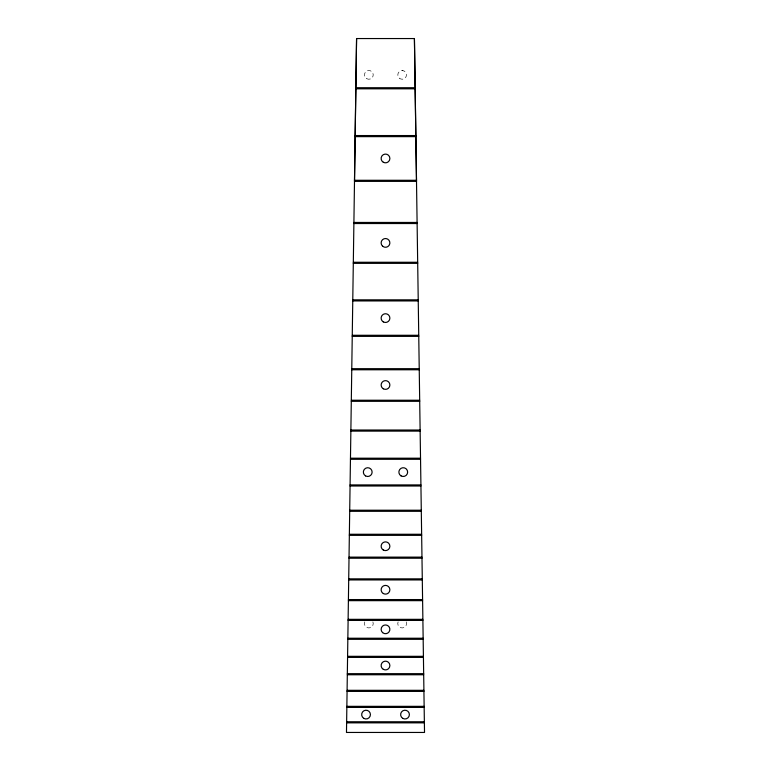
<?xml version="1.0" encoding="UTF-8"?>
<svg xmlns="http://www.w3.org/2000/svg" width="771" height="771" viewBox="0 0 771 771"><rect width="100%" height="100%" fill="white"/><g stroke="black" fill="none" stroke-linecap="round" stroke-linejoin="round"><path stroke-width="0.58" stroke-dasharray="3.85 2.89" d="M402.154 70.566L402.992 70.643M372.894 621.879A4.385 4.385 0 0 1 368.846 627.941A4.385 4.385 0 0 1 364.799 621.879M406.201 621.879A4.385 4.385 0 0 1 402.154 627.941A4.385 4.385 0 0 1 398.106 621.879M366.659 78.652A4.385 4.385 0 0 0 373.231 74.854A4.385 4.385 0 0 0 366.659 71.067A4.385 4.385 0 0 0 366.659 78.652M399.291 78.16A4.337 4.337 0 0 0 406.404 75.751A4.337 4.337 0 0 0 400.756 70.787A4.337 4.337 0 0 0 399.291 78.16"/><path stroke-width="1.16" d="M356.578 38.55L346.478 732.45L424.522 732.45L414.422 38.55L356.578 38.55L354.477 181.368L416.523 181.368L414.422 38.55M355.845 87.73L415.145 87.73M355.845 88.81L415.164 88.81M355.142 135.551L415.848 135.551M355.142 136.64L415.868 136.64M354.477 180.279L416.513 180.279M417.092 222.453L353.908 222.453L353.86 223.532L417.111 223.532M353.32 262.265L417.68 262.265M353.311 263.354L417.689 263.354M352.781 299.842L418.219 299.842M352.761 300.931L418.239 300.931M352.26 335.279L418.74 335.279M352.251 336.368L418.749 336.368M351.778 368.683L419.222 368.683M351.759 369.772L419.241 369.772M351.316 400.236L419.684 400.236M351.297 401.315L419.703 401.315M350.882 430.025L420.118 430.025M350.863 431.114L420.137 431.114M350.468 458.205L420.532 458.205M350.458 459.294L420.542 459.294M350.082 484.92L420.918 484.92M350.063 486L420.937 486M349.716 510.219L421.284 510.219M349.697 511.308L421.303 511.308M349.369 534.264L421.631 534.264M349.35 535.353L421.65 535.353M349.032 557.125L421.968 557.125M349.012 558.214L421.988 558.214M348.714 578.857L422.286 578.857M348.704 579.937L422.296 579.937M348.415 599.568L422.585 599.568M348.396 600.657L422.604 600.657M348.126 619.335L422.874 619.335M348.106 620.424L422.894 620.424M347.846 638.234L423.154 638.234M347.837 639.323L423.163 639.323M347.586 656.323L423.414 656.323M347.567 657.403L423.433 657.403M347.335 673.671L423.665 673.671M347.316 674.76L423.684 674.76M347.095 690.315L423.905 690.315M347.075 691.404L423.925 691.404M346.863 706.342L424.137 706.342M346.844 707.421L424.156 707.421M346.632 721.762L424.368 721.762M346.622 722.851L424.378 722.851M383.312 388.796A4.385 4.385 0 0 0 389.885 384.999A4.385 4.385 0 0 0 383.312 381.211A4.385 4.385 0 0 0 383.312 388.796M383.312 593.554A4.385 4.385 0 0 0 389.885 589.757A4.385 4.385 0 0 0 383.312 585.96A4.385 4.385 0 0 0 383.312 593.554M382.609 632.625A4.385 4.385 0 0 0 389.798 630.186A4.385 4.385 0 0 0 384.093 625.185A4.385 4.385 0 0 0 382.609 632.625M402.819 718.389A4.385 4.385 0 0 0 409.391 714.592A4.385 4.385 0 0 0 402.819 710.795A4.385 4.385 0 0 0 402.819 718.389M383.312 669.334A4.385 4.385 0 0 0 389.885 665.537A4.385 4.385 0 0 0 383.312 661.74A4.385 4.385 0 0 0 383.312 669.334M363.825 718.37A4.385 4.385 0 0 0 370.427 714.63A4.385 4.385 0 0 0 363.883 710.785A4.385 4.385 0 0 0 363.825 718.37M383.312 162.257A4.385 4.385 0 0 0 389.885 158.46A4.385 4.385 0 0 0 383.312 154.663A4.385 4.385 0 0 0 383.312 162.257M382.609 246.2A4.385 4.385 0 0 0 389.798 243.752A4.385 4.385 0 0 0 384.093 238.75A4.385 4.385 0 0 0 382.609 246.2M383.312 321.902A4.385 4.385 0 0 0 389.885 318.105A4.385 4.385 0 0 0 383.312 314.308A4.385 4.385 0 0 0 383.312 321.902M401.065 475.9A4.385 4.385 0 0 0 407.637 472.103A4.385 4.385 0 0 0 401.065 468.305A4.385 4.385 0 0 0 401.065 475.9M365.55 475.9A4.385 4.385 0 0 0 372.123 472.103A4.385 4.385 0 0 0 365.55 468.305A4.385 4.385 0 0 0 365.55 475.9M383.312 550.031A4.385 4.385 0 0 0 389.885 546.234A4.385 4.385 0 0 0 383.312 542.447A4.385 4.385 0 0 0 383.312 550.031"/></g></svg>
